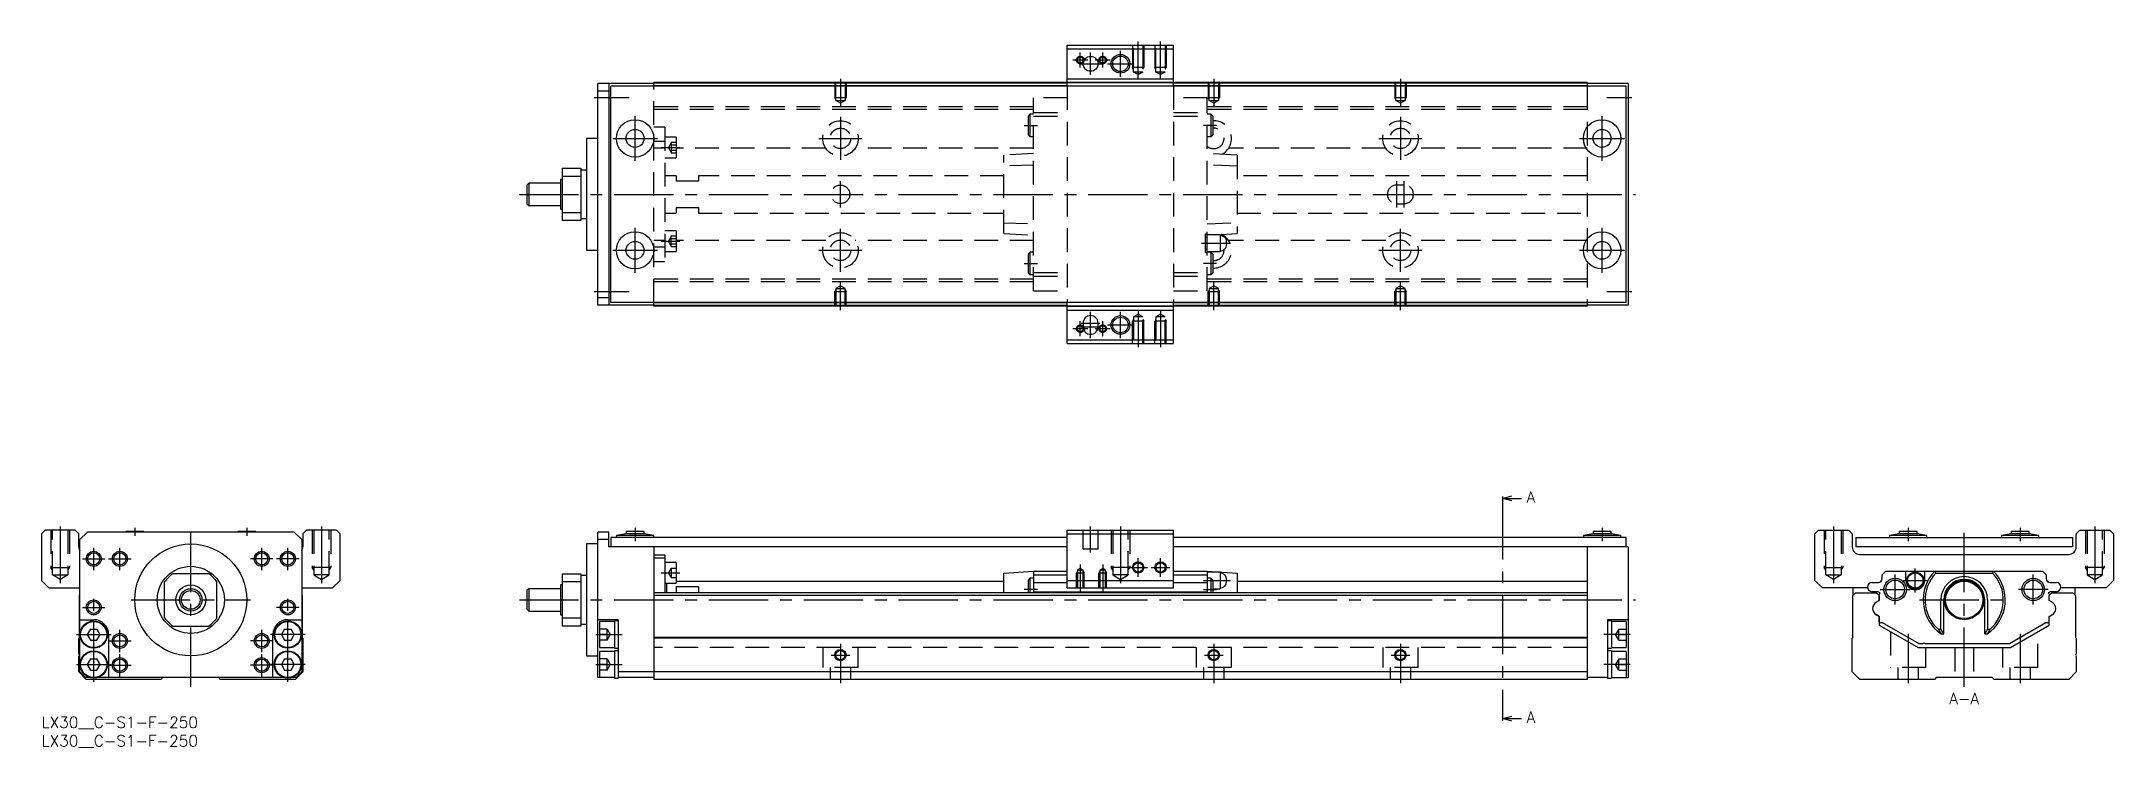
# Model space of a CAD drawing. Extents: x 0 to 555, y -8 to 181.
import ezdxf

# ---------------------------------------------------------------- set-up
doc = ezdxf.new("R2010")
doc.units = 0
doc.header["$LTSCALE"] = 0.5
doc.linetypes.add('CENTER', pattern=[50.8, 31.75, -6.35, 6.35, -6.35])
doc.linetypes.add('DASHED', pattern=[19.05, 12.7, -6.35])
for name, color, linetype in [('MSM_CENTER', 1, 'CENTER'), ('MSM_CONTINUOUS', 7, 'CONTINUOUS'), ('MSM_DASHED', 4, 'DASHED'), ('MSM_NARROW', 5, 'CONTINUOUS'), ('MSM_PART_NUMBER', 7, 'CONTINUOUS')]:
    doc.layers.add(name, color=color, linetype=linetype)
doc.styles.get("Standard").update_dxf_attribs({"font": 'txt.shx', "height": 3, "bigfont": 'bigfont.shx'})

# ---------------------------------------------------------------- blocks, each defined once
blk = doc.blocks.new('*U2')
at = {"layer": 'MSM_PART_NUMBER'}
blk.add_text('LX30__C-S1-F-250', height=3, dxfattribs=at).set_placement((0, -3))
blk = doc.blocks.new('*U3')
at = {"layer": 'MSM_PART_NUMBER'}
blk.add_text('LX30__C-S1-F-250', height=3, dxfattribs=at).set_placement((0, -8))

msp = doc.modelspace()

# ---------------------------------------------------------------- linework, layer by layer
at = {"layer": 'MSM_CENTER'}
for p, q in [((278.25, 174), (278.25, 178)), ((281, 172), (281, 178)), ((284.25, 174), (284.25, 178)), ((289, 171.5), (289, 178.5)), ((293.75, 171.09), (293.75, 181)), ((299.75, 171.09), (299.75, 181)), ((280.25, 176), (276.25, 176)), ((278, 175), (284, 175)), ((286.25, 176), (282.25, 176)), ((285.5, 175), (292.5, 175)), ((214, 171), (214, 163.49)), ((314, 171), (314, 163.49)), ((364, 171), (364, 163.49)), ((148, 166), (157.4, 166)), ((159, 149), (159, 161)), ((418, 149), (418, 161)), ((419.25, 166), (426, 166)), ((214, 160.75), (214, 149.25)), ((263.25, 158.5), (266.75, 158.5)), ((314.75, 158.5), (311.25, 158.5)), ((364, 160.75), (364, 149.25)), ((153, 155), (165, 155)), ((166, 152.55), (171, 152.55)), ((208.25, 155), (219.75, 155)), ((358.25, 155), (369.75, 155)), ((412, 155), (424, 155)), ((128, 140), (427, 140)), ((214, 136.5), (214, 143.5)), ((363, 136.5), (363, 143.5)), ((365, 136.5), (365, 143.5)), ((159, 119), (159, 131)), ((214, 119.25), (214, 130.75)), ((364, 119.25), (364, 130.75)), ((418, 119), (418, 131)), ((153, 125), (165, 125)), ((166, 127.44), (171, 127.44)), ((208.25, 125), (219.75, 125)), ((310.75, 126.9), (318.45, 126.9)), ((358.25, 125), (369.75, 125)), ((412, 125), (424, 125)), ((263.25, 121.5), (266.75, 121.5)), ((314.75, 121.5), (311.25, 121.5)), ((148, 114), (157.4, 114)), ((214, 109), (214, 116.51)), ((314, 109), (314, 116.51)), ((364, 109), (364, 116.51)), ((419.25, 114), (426, 114)), ((278.25, 102), (278.25, 106)), ((278.5, 105.5), (283.5, 105.5)), ((281, 101.5), (281, 108.5)), ((284.25, 102), (284.25, 106)), ((289, 101.5), (289, 108.5)), ((293.75, 108.91), (293.75, 99)), ((299.75, 108.91), (299.75, 99)), ((280.25, 104), (276.25, 104)), ((278.5, 104.5), (283.5, 104.5)), ((286.25, 104), (282.25, 104)), ((285.5, 105), (292.5, 105)), ((391.37, 58), (391.37, 0)), ((5, 51), (5, 35.81)), ((25, 50.6), (25, 48.5)), ((40, 8), (40, 51.5)), ((55, 50.6), (55, 48.5)), ((75, 51), (75, 35.81)), ((159, 50.6), (159, 47)), ((281, 44), (281, 51)), ((289, 51), (289, 35.81)), ((418, 50.6), (418, 47)), ((480, 51), (480, 35.81)), ((500, 50.6), (500, 47)), ((515, 8), (515, 51.5)), ((530, 50.6), (530, 47)), ((550, 51), (550, 35.81)), ((14, 39.3), (14, 45.3)), ((21, 39.3), (21, 45.3)), ((59, 39.3), (59, 45.3)), ((66, 39.3), (66, 45.3)), ((11, 42.3), (17, 42.3)), ((18, 42.3), (24, 42.3)), ((62, 42.3), (56, 42.3)), ((69, 42.3), (63, 42.3)), ((278.25, 40.76), (278.25, 33.5)), ((284.25, 40.76), (284.25, 33.5)), ((291.25, 40), (296.25, 40)), ((293.75, 37.5), (293.75, 42.5)), ((297.25, 40), (302.25, 40)), ((299.75, 37.5), (299.75, 42.5)), ((501.9, 33.25), (501.9, 39.75)), ((166, 38.55), (171, 38.55)), ((266.75, 34.1), (263.25, 34.1)), ((311.25, 36.5), (318.45, 36.5)), ((311.25, 34.1), (314.75, 34.1)), ((492.5, 34.1), (500.5, 34.1)), ((496.5, 30.1), (496.5, 38.1)), ((498.65, 36.5), (505.15, 36.5)), ((537.5, 34.1), (529.5, 34.1)), ((533.5, 30.1), (533.5, 38.1)), ((11, 29.3), (17, 29.3)), ((14, 9.35), (14, 32.3)), ((24, 31.3), (56, 31.3)), ((69, 29.3), (63, 29.3)), ((66, 9.35), (66, 32.3)), ((128, 31.3), (427, 31.3)), ((503, 31.3), (527, 31.3)), ((21, 17.3), (21, 23.3)), ((59, 17.3), (59, 23.3)), ((9.35, 22), (18.65, 22)), ((18, 20.3), (24, 20.3)), ((21, 10.8), (21, 16.8)), ((62, 20.3), (56, 20.3)), ((59, 10.8), (59, 16.8)), ((70.65, 22), (61.35, 22)), ((148.5, 22), (155.5, 22)), ((214, 19.5), (214, 9)), ((314, 19.5), (314, 9)), ((364, 19.5), (364, 9)), ((425.5, 22), (418.5, 22)), ((500, 22.18), (500, 9)), ((530, 22.18), (530, 9)), ((9.35, 14), (18.65, 14)), ((18, 13.8), (24, 13.8)), ((62, 13.8), (56, 13.8)), ((70.65, 14), (61.35, 14)), ((148.5, 14), (155.5, 14)), ((211.5, 16.5), (216.5, 16.5)), ((311.5, 16.5), (316.5, 16.5)), ((361.5, 16.5), (366.5, 16.5)), ((425.5, 14), (418.5, 14))]:
    msp.add_line(p, q, dxfattribs=at)
at = {"layer": 'MSM_CONTINUOUS'}
for p, q in [((274.75, 169), (274.75, 180)), ((274.75, 180), (303.25, 180)), ((274.75, 179), (303.25, 179)), ((303.25, 169), (303.25, 180)), ((164, 169.7), (149, 169.7)), ((149, 110.3), (149, 169.7)), ((152, 167.7), (149, 167.7)), ((152, 169.7), (152, 110.3)), ((152.5, 111), (152.5, 169)), ((424.5, 169), (152.5, 169)), ((414, 170), (164, 170)), ((164, 169), (164, 170)), ((274.75, 169.8), (164, 169.8)), ((274.75, 169.1), (164, 169.1)), ((274.75, 171), (303.25, 171)), ((274.75, 170), (303.25, 170)), ((414, 169.8), (303.25, 169.8)), ((414, 169.1), (303.25, 169.1)), ((414, 170), (414, 169)), ((425, 169.7), (414, 169.7)), ((424.5, 111), (424.5, 169)), ((425, 169.7), (425, 110.3)), ((146, 155), (146, 125)), ((149, 155), (146, 155)), ((139.5, 147), (144.5, 147)), ((139.5, 147), (139.5, 133)), ((144.5, 144.82), (139.5, 144.82)), ((144.5, 147), (144.5, 133)), ((146, 146.5), (144.5, 146.5)), ((130.5, 143), (130, 142.5)), ((130, 142.5), (130, 137.5)), ((130.5, 143), (130.5, 137)), ((139, 143), (130.5, 143)), ((139, 144), (139, 136)), ((139.5, 144), (139, 144)), ((130, 137.5), (130.5, 137)), ((130.5, 137), (139, 137)), ((139, 136), (139.5, 136)), ((139.5, 135.18), (144.5, 135.18)), ((144.5, 133.5), (146, 133.5)), ((144.5, 133), (139.5, 133)), ((146, 125), (149, 125)), ((152, 112.3), (149, 112.3)), ((164, 110.3), (149, 110.3)), ((424.5, 111), (152.5, 111)), ((164, 110), (164, 111)), ((274.75, 110.9), (164, 110.9)), ((274.75, 110.2), (164, 110.2)), ((414, 110), (164, 110)), ((274.75, 100), (274.75, 111)), ((274.75, 110), (303.25, 110)), ((274.75, 109), (303.25, 109)), ((279, 105.5), (279, 104.5)), ((283, 104.5), (283, 105.5)), ((303.25, 100), (303.25, 111)), ((414, 110.9), (303.25, 110.9)), ((414, 110.2), (303.25, 110.2)), ((414, 111), (414, 110)), ((425, 110.3), (414, 110.3)), ((274.75, 101), (303.25, 101)), ((274.75, 100), (303.25, 100)), ((391.37, 58.5), (393.87, 59.17)), ((391.37, 59), (391.37, 58)), ((393.87, 57.83), (391.37, 58.5)), ((391.37, 58.5), (396.38, 58.5)), ((1, 50), (0, 49)), ((9, 50), (1, 50)), ((10, 49), (9, 50)), ((71, 50), (70, 49)), ((79, 50), (71, 50)), ((80, 49), (79, 50)), ((274.75, 50), (303.25, 50)), ((274.75, 34.5), (274.75, 50)), ((303.25, 34.5), (303.25, 50)), ((475, 49), (476, 50)), ((476, 50), (484, 50)), ((484, 50), (485, 49)), ((545, 49), (546, 50)), ((546, 50), (554, 50)), ((554, 50), (555, 49)), ((0, 49), (0, 36.5)), ((10, 45.5), (10, 49)), ((12.3, 49.5), (10.3, 47.5)), ((10.3, 12), (10.3, 47.5)), ((67.7, 49.5), (12.3, 49.5)), ((22.6, 49.6), (22.6, 49.5)), ((27.4, 49.6), (22.6, 49.6)), ((27.4, 49.5), (27.4, 49.6)), ((52.6, 49.6), (52.6, 49.5)), ((57.4, 49.6), (52.6, 49.6)), ((57.4, 49.5), (57.4, 49.6)), ((69.7, 47.5), (67.7, 49.5)), ((69.7, 47.5), (69.7, 12)), ((70, 49), (70, 45.5)), ((80, 36.5), (80, 49)), ((149, 46.3), (146, 46.3)), ((146, 46.3), (146, 16.3)), ((149, 10.5), (149, 49.5)), ((152, 49.5), (149, 49.5)), ((152, 47.5), (149, 47.5)), ((152, 45.5), (152, 49.5)), ((274.75, 45.5), (152, 45.5)), ((152.5, 48), (152.5, 45.5)), ((274.75, 48), (152.5, 48)), ((156.6, 49), (154, 48.6)), ((154, 48.6), (154, 48)), ((164, 48.6), (154, 48.6)), ((156.6, 49.6), (156.6, 49)), ((161.4, 49.6), (156.6, 49.6)), ((161.4, 49), (156.6, 49)), ((161.4, 49), (161.4, 49.6)), ((164, 48.6), (161.4, 49)), ((164, 48), (164, 48.6)), ((164, 45.5), (164, 10)), ((274.75, 49), (303.25, 49)), ((424.5, 48), (303.25, 48)), ((425, 45.5), (303.25, 45.5)), ((415.6, 49), (413, 48.6)), ((413, 48.6), (413, 48)), ((423, 48.6), (413, 48.6)), ((414, 45.5), (414, 10)), ((415.6, 49.6), (415.6, 49)), ((420.4, 49.6), (415.6, 49.6)), ((420.4, 49), (415.6, 49)), ((420.4, 49), (420.4, 49.6)), ((423, 48.6), (420.4, 49)), ((423, 48), (423, 48.6)), ((424.5, 45.5), (424.5, 48)), ((425, 45.5), (425, 10.5)), ((475, 36.5), (475, 49)), ((485, 49), (485, 45.5)), ((486, 48), (544, 48)), ((486, 48), (486, 45.5)), ((544, 45.5), (486, 45.5)), ((497.6, 49), (495, 48.6)), ((505, 48.6), (495, 48.6)), ((495, 48.6), (495, 48)), ((502.4, 49.6), (497.6, 49.6)), ((497.6, 49.6), (497.6, 49)), ((502.4, 49), (497.6, 49)), ((502.4, 49), (502.4, 49.6)), ((505, 48.6), (502.4, 49)), ((505, 48), (505, 48.6)), ((527.6, 49), (525, 48.6)), ((535, 48.6), (525, 48.6)), ((525, 48.6), (525, 48)), ((532.4, 49.6), (527.6, 49.6)), ((527.6, 49.6), (527.6, 49)), ((532.4, 49), (527.6, 49)), ((532.4, 49), (532.4, 49.6)), ((535, 48.6), (532.4, 49)), ((535, 48), (535, 48.6)), ((544, 48), (544, 45.5)), ((545, 45.5), (545, 49)), ((555, 49), (555, 36.5)), ((167, 43.3), (164, 43.3)), ((167, 42.45), (164, 42.45)), ((167, 43.3), (167, 33.2)), ((170, 41.3), (167, 41.3)), ((170, 41.3), (170, 35.8)), ((257.75, 38.5), (265.75, 39)), ((265.75, 39), (274.75, 39)), ((265.75, 39), (265.75, 33.2)), ((303.25, 39), (312.25, 39)), ((312.25, 39), (320.25, 38.5)), ((312.25, 39), (312.25, 33.2)), ((487, 43.5), (543, 43.5)), ((493.05, 38), (494.05, 39)), ((494.05, 39), (535.95, 39)), ((499.4, 36.5), (499.4, 39)), ((504.4, 39), (504.4, 36.5)), ((507.14, 39), (507.4, 38.5)), ((522.6, 38.5), (522.86, 39)), ((535.95, 39), (536.95, 38)), ((0, 36.5), (2, 34.5)), ((2, 34.5), (10.3, 34.5)), ((33, 26.48), (33, 36.12)), ((44.82, 38.3), (35.18, 38.3)), ((47, 26.48), (47, 36.12)), ((69.7, 34.5), (78, 34.5)), ((78, 34.5), (80, 36.5)), ((130.5, 34.3), (130, 33.8)), ((130, 33.8), (130, 28.8)), ((139, 34.3), (130.5, 34.3)), ((130.5, 34.3), (130.5, 28.3)), ((139.5, 35.3), (139, 35.3)), ((139, 35.3), (139, 27.3)), ((139.5, 38.3), (144.5, 38.3)), ((139.5, 38.3), (139.5, 24.3)), ((144.5, 36.12), (139.5, 36.12)), ((144.5, 38.3), (144.5, 24.3)), ((146, 37.8), (144.5, 37.8)), ((167, 35.8), (170, 35.8)), ((167.5, 33.2), (167.5, 35.8)), ((170, 36.3), (257.75, 36.3)), ((170, 34.87), (176, 34.87)), ((170, 34.87), (170, 33.2)), ((176, 34.87), (176, 33.2)), ((257.75, 33.2), (257.75, 38.5)), ((264.75, 37.1), (264.25, 36.6)), ((264.25, 36.6), (264.25, 33.2)), ((265.75, 37.1), (264.75, 37.1)), ((264.75, 37.1), (264.75, 33.2)), ((265.75, 38), (274.75, 38)), ((265.75, 36), (274.75, 36)), ((265.75, 33.5), (312.25, 33.5)), ((274.75, 36.5), (303.25, 36.5)), ((274.75, 34.5), (303.25, 34.5)), ((303.25, 38), (312.25, 38)), ((303.25, 36), (312.25, 36)), ((315.7, 38.75), (312.25, 38.75)), ((313.25, 37.1), (312.25, 37.1)), ((313.75, 36.6), (313.25, 37.1)), ((313.25, 37.1), (313.25, 33.2)), ((313.75, 36.6), (313.75, 33.2)), ((313.75, 34.25), (315.7, 34.25)), ((315.7, 38.75), (315.7, 34.25)), ((317.45, 36.8), (317.45, 36.2)), ((320.25, 38.5), (320.25, 33.2)), ((320.25, 36.3), (414, 36.3)), ((477, 34.5), (475, 36.5)), ((489.13, 34.5), (477, 34.5)), ((485.3, 32.6), (485.3, 34.5)), ((490.35, 36), (492.05, 36)), ((491.75, 33.5), (490.35, 33.5)), ((493.05, 37), (493.05, 38)), ((507.4, 38.5), (522.6, 38.5)), ((536.95, 38), (536.95, 37)), ((537.95, 36), (539.65, 36)), ((539.65, 33.5), (538.25, 33.5)), ((553, 34.5), (540.87, 34.5)), ((544.7, 32.6), (544.7, 34.5)), ((555, 36.5), (553, 34.5)), ((10.2, 32.5), (10.3, 32.6)), ((10.2, 21.2), (10.2, 32.5)), ((69.7, 32.6), (69.8, 32.5)), ((69.8, 32.5), (69.8, 21.2)), ((130, 28.8), (130.5, 28.3)), ((130.5, 28.3), (139, 28.3)), ((414, 33.2), (164, 33.2)), ((414, 32.5), (164, 32.5)), ((485.2, 32.5), (485.9, 33.2)), ((485.2, 21.2), (485.2, 32.5)), ((485.9, 33.2), (491.55, 33.2)), ((492.25, 31.15), (491.5, 30.72)), ((491.55, 33.2), (492.25, 32.5)), ((491.6, 30.78), (492.25, 31.15)), ((492.2, 32.55), (492.2, 32.7)), ((492.25, 32.5), (492.2, 32.55)), ((492.25, 31.15), (492.25, 32.5)), ((492.25, 32.5), (492.25, 31.15)), ((508.74, 23.45), (508.74, 31.3)), ((509.5, 22.2), (509.5, 31.3)), ((520.5, 22.2), (520.5, 31.3)), ((521.26, 31.3), (521.26, 23.45)), ((537.75, 32.5), (538.45, 33.2)), ((537.75, 31.15), (537.75, 32.5)), ((538.4, 30.78), (537.75, 31.15)), ((537.8, 32.7), (537.8, 32.55)), ((538.4, 30.78), (538.49, 30.73)), ((538.45, 33.2), (544.1, 33.2)), ((544.1, 33.2), (544.8, 32.5)), ((544.8, 32.5), (544.8, 21.2)), ((10.3, 26), (14, 26)), ((13.13, 23.5), (12.27, 22)), ((13.13, 23.5), (14.87, 23.5)), ((15.73, 22), (14.87, 23.5)), ((35.18, 24.3), (44.82, 24.3)), ((65.13, 23.5), (64.27, 22)), ((65.13, 23.5), (66.87, 23.5)), ((66, 26), (69.7, 26)), ((67.73, 22), (66.87, 23.5)), ((139, 27.3), (139.5, 27.3)), ((139.5, 26.48), (144.5, 26.48)), ((144.5, 24.3), (139.5, 24.3)), ((144.5, 24.8), (146, 24.8)), ((154.5, 26), (149, 26)), ((153.5, 25.5), (149.5, 25.5)), ((149.5, 25.5), (149.5, 18.5)), ((154.5, 25.65), (153.5, 25.65)), ((153.5, 25.65), (153.5, 18.35)), ((154.5, 26), (154.5, 10.35)), ((425, 26), (419.5, 26)), ((419.5, 26), (419.5, 10.35)), ((420.5, 25.65), (419.5, 25.65)), ((420.5, 25.65), (420.5, 18.35)), ((424.5, 25.5), (420.5, 25.5)), ((424.5, 25.5), (424.5, 18.5)), ((492.25, 26.85), (491.5, 27.28)), ((491.6, 27.22), (492.25, 26.85)), ((492.25, 25.45), (492.25, 26.85)), ((492.25, 26.85), (492.25, 24.5)), ((492.25, 24.5), (502.64, 18.5)), ((493.1, 25.16), (492.7, 25.16)), ((502.91, 19.5), (493.1, 25.16)), ((508.07, 23.45), (508.74, 23.45)), ((509.5, 22.2), (508.74, 23.45)), ((521.26, 23.45), (520.5, 22.2)), ((521.26, 23.45), (521.93, 23.45)), ((536.9, 25.16), (527.09, 19.5)), ((527.36, 18.5), (537.75, 24.5)), ((537.3, 25.16), (536.9, 25.16)), ((537.75, 26.85), (538.5, 27.28)), ((537.75, 24.5), (537.75, 26.85)), ((10, 21), (10.2, 21.2)), ((10, 16.9), (10, 21)), ((12.27, 22), (13.13, 20.5)), ((13.13, 20.5), (14.87, 20.5)), ((14.87, 20.5), (15.73, 22)), ((18, 22), (18, 10.5)), ((62, 10.5), (62, 22)), ((64.27, 22), (65.13, 20.5)), ((65.13, 20.5), (66.87, 20.5)), ((66.87, 20.5), (67.73, 22)), ((69.8, 21.2), (70, 21)), ((70, 21), (70, 12)), ((149.5, 18.5), (153.5, 18.5)), ((153.5, 17.5), (149.5, 17.5)), ((149.5, 17.5), (149.5, 10.5)), ((153.5, 18.35), (154.5, 18.35)), ((154.5, 17.65), (153.5, 17.65)), ((153.5, 17.65), (153.5, 10.35)), ((414, 21.2), (164, 21.2)), ((414, 21), (164, 21)), ((419.5, 18.35), (420.5, 18.35)), ((420.5, 17.65), (419.5, 17.65)), ((420.5, 18.5), (424.5, 18.5)), ((420.5, 17.65), (420.5, 10.35)), ((424.5, 17.5), (420.5, 17.5)), ((424.5, 17.5), (424.5, 10.5)), ((485, 21), (485.2, 21.2)), ((485, 12), (485, 21)), ((502.64, 18.5), (527.36, 18.5)), ((503.85, 19.5), (502.91, 19.5)), ((527.09, 19.5), (504.65, 19.5)), ((508.82, 22.2), (509.5, 22.2)), ((520.5, 22.2), (521.18, 22.2)), ((544.8, 21.2), (545, 21)), ((545, 21), (545, 16.9)), ((10, 12), (10, 16.1)), ((12, 10), (10, 12)), ((11.8, 10.5), (10.3, 12)), ((13.13, 15.5), (12.27, 14)), ((12.27, 14), (13.13, 12.5)), ((13.13, 15.5), (14.87, 15.5)), ((13.13, 12.5), (14.87, 12.5)), ((15.73, 14), (14.87, 15.5)), ((14.87, 12.5), (15.73, 14)), ((65.13, 15.5), (64.27, 14)), ((64.27, 14), (65.13, 12.5)), ((65.13, 15.5), (66.87, 15.5)), ((65.13, 12.5), (66.87, 12.5)), ((67.73, 14), (66.87, 15.5)), ((66.87, 12.5), (67.73, 14)), ((70, 12), (68, 10)), ((69.7, 12), (68.2, 10.5)), ((146, 16.3), (149, 16.3)), ((414, 12), (154.5, 12)), ((487, 10), (485, 12)), ((545, 12), (543, 10)), ((545, 16.1), (545, 12)), ((12.96, 10.5), (11.8, 10.5)), ((32, 10), (12, 10)), ((64.96, 10.5), (15.04, 10.5)), ((32.5, 10.5), (32, 10)), ((48, 10), (47.5, 10.5)), ((68, 10), (48, 10)), ((68.2, 10.5), (67.04, 10.5)), ((153.5, 10.5), (149, 10.5)), ((153.5, 10.35), (154.5, 10.35)), ((164, 10.5), (154.5, 10.5)), ((414, 10), (164, 10)), ((419.5, 10.5), (414, 10.5)), ((419.5, 10.35), (420.5, 10.35)), ((420.5, 10.5), (425, 10.5)), ((507, 10), (487, 10)), ((507.5, 10.5), (507, 10)), ((522.5, 10.5), (507.5, 10.5)), ((523, 10), (522.5, 10.5)), ((543, 10), (523, 10)), ((391.37, -0.5), (393.87, 0.17)), ((391.37, 0), (391.37, -1)), ((393.87, -1.17), (391.37, -0.5)), ((391.37, -0.5), (396.38, -0.5))]:
    msp.add_line(p, q, dxfattribs=at)
for centre, radius in [((281, 175), 2), ((289, 175), 2.07), ((159, 155), 5), ((159, 155), 2.4), ((418, 155), 5), ((418, 155), 2.4), ((159, 125), 5), ((418, 125), 5), ((159, 125), 2.4), ((418, 125), 2.4), ((289, 105), 2.07), ((40, 31.3), 15), ((14, 42.3), 1.62), ((21, 42.3), 1.62), ((40, 31.3), 9), ((59, 42.3), 1.62), ((66, 42.3), 1.62), ((293.75, 40), 1.23), ((299.75, 40), 1.23), ((40, 31.3), 4), ((40, 31.3), 3), ((40, 31.3), 2.5), ((496.5, 34.1), 3), ((496.5, 34.1), 2.5), ((501.9, 36.5), 2.25), ((501.9, 36.5), 2.05), ((515, 31.3), 5.3), ((515, 31.3), 5), ((533.5, 34.1), 3), ((533.5, 34.1), 2.5), ((14, 29.3), 1.62), ((66, 29.3), 1.62), ((14, 22), 3.65), ((14, 22), 3.5), ((66, 22), 3.65), ((66, 22), 3.5), ((14, 14), 3.65), ((14, 14), 3.5), ((21, 20.3), 1.62), ((59, 20.3), 1.62), ((66, 14), 3.65), ((66, 14), 3.5), ((214, 16.5), 1.23), ((314, 16.5), 1.23), ((364, 16.5), 1.23), ((21, 13.8), 1.62), ((59, 13.8), 1.62)]:
    msp.add_circle(centre, radius, dxfattribs=at)
for centre, radius, start, end in [((281, 105.5), 2, 0, 180), ((281, 104.5), 2, 180, 0), ((12, 45.5), 2, 180, 211.7883), ((68, 45.5), 2, 328.2117, 0), ((487, 45.5), 2, 180, 270), ((543, 45.5), 2, 270, 0), ((515, 31.3), 11, 135.573, 235.8196), ((515, 31.3), 11, 304.1804, 44.427), ((40, 31.3), 8.5, 124.5603, 145.4397), ((40, 31.3), 8.5, 34.5603, 55.4397), ((315.7, 36.8), 1.75, 0, 90), ((315.7, 36.2), 1.75, 270, 0), ((490.35, 34.75), 1.25, 90, 270), ((491.75, 32.5), 1, 41.234, 90), ((492.05, 37), 1, 270, 0), ((501.9, 36.5), 2.5, 180, 0), ((515, 31.3), 10.47, 136.5713, 228.5552), ((515, 31.3), 6.26, 0, 180), ((515, 31.3), 5.5, 0, 180), ((515, 31.3), 10.47, 311.4448, 43.4287), ((537.95, 37), 1, 180, 270), ((538.25, 32.5), 1, 90, 138.766), ((539.65, 34.75), 1.25, 270, 90), ((492.65, 28.85), 2.2, 121.4553, 176.019), ((492.65, 29.15), 2.2, 183.981, 238.5447), ((492.65, 29.15), 2.2, 183.981, 241.4552), ((492.65, 28.85), 2.2, 121.3887, 134.5331), ((492.7, 32.7), 0.5, 113.3254, 180), ((537.3, 32.7), 0.5, 0, 66.6746), ((537.35, 28.85), 2.2, 3.981, 61.4552), ((537.35, 29.15), 2.2, 301.4553, 356.019), ((14, 22), 4, 0, 90), ((40, 31.3), 8.5, 214.5603, 235.4397), ((40, 31.3), 8.5, 304.5603, 325.4397), ((66, 22), 4, 90, 180), ((492.7, 25.66), 0.5, 205.8419, 270), ((516, 27.35), 8.83, 206.1475, 215.6253), ((514, 27.35), 8.84, 324.3755, 333.8517), ((537.3, 25.66), 0.5, 270, 334.1581), ((9.7, 16.5), 0.5, 306.8699, 53.1301), ((504.25, 19.2), 0.5, 36.8699, 143.1301), ((545.3, 16.5), 0.5, 126.8699, 233.1301), ((12.3, 12.5), 2, 216.8699, 233.1301), ((67.7, 12.5), 2, 306.8699, 323.1301)]:
    msp.add_arc(centre, radius, start, end, dxfattribs=at)
at = {"layer": 'MSM_DASHED'}
for p, q in [((292.25, 180), (292.25, 174)), ((292.52, 172.8), (292.52, 180)), ((294.98, 180), (294.98, 172.8)), ((295.25, 180), (295.25, 174)), ((298.25, 180), (298.25, 174)), ((298.52, 172.8), (298.52, 180)), ((300.98, 180), (300.98, 172.8)), ((301.25, 180), (301.25, 174)), ((295.25, 174), (292.25, 174)), ((292.52, 173.53), (292.25, 174)), ((294.98, 172.8), (292.52, 172.8)), ((293.75, 172.09), (292.52, 172.8)), ((294.98, 172.8), (293.75, 172.09)), ((294.98, 173.53), (295.25, 174)), ((301.25, 174), (298.25, 174)), ((298.52, 173.53), (298.25, 174)), ((300.98, 172.8), (298.52, 172.8)), ((299.75, 172.09), (298.52, 172.8)), ((300.98, 172.8), (299.75, 172.09)), ((300.98, 173.53), (301.25, 174)), ((164, 111), (164, 169)), ((212.5, 170), (212.5, 166)), ((212.77, 165.2), (212.77, 170)), ((215.23, 170), (215.23, 165.2)), ((215.5, 170), (215.5, 166)), ((274.75, 169), (274.75, 111)), ((303.25, 169), (303.25, 111)), ((312.5, 170), (312.5, 166)), ((312.77, 165.2), (312.77, 170)), ((315.23, 170), (315.23, 165.2)), ((315.5, 170), (315.5, 166)), ((362.5, 170), (362.5, 166)), ((362.77, 165.2), (362.77, 170)), ((365.23, 170), (365.23, 165.2)), ((365.5, 170), (365.5, 166)), ((414, 169), (414, 111)), ((265.75, 163.45), (164, 163.45)), ((265.75, 162.75), (164, 162.75)), ((212.77, 165.53), (212.5, 166)), ((212.5, 166), (215.5, 166)), ((212.77, 165.2), (215.23, 165.2)), ((214, 164.49), (212.77, 165.2)), ((215.23, 165.2), (214, 164.49)), ((215.23, 165.53), (215.5, 166)), ((264.75, 161.5), (264.25, 161)), ((264.25, 161), (264.25, 156)), ((264.75, 161.5), (264.75, 155.5)), ((265.75, 161.5), (264.75, 161.5)), ((274.75, 165.9), (265.75, 165.9)), ((265.75, 114.1), (265.75, 165.9)), ((265.75, 161.95), (274.75, 161.95)), ((265.75, 160.95), (274.75, 160.95)), ((312.25, 165.9), (303.25, 165.9)), ((303.25, 161.95), (312.25, 161.95)), ((303.25, 160.95), (312.25, 160.95)), ((312.25, 114.1), (312.25, 165.9)), ((414, 163.45), (312.25, 163.45)), ((414, 162.75), (312.25, 162.75)), ((313.25, 161.5), (312.25, 161.5)), ((312.5, 166), (315.5, 166)), ((312.77, 165.53), (312.5, 166)), ((312.77, 165.53), (312.75, 165.57)), ((312.77, 165.2), (315.23, 165.2)), ((314, 164.49), (312.77, 165.2)), ((313.25, 161.5), (313.25, 155.5)), ((313.75, 161), (313.25, 161.5)), ((313.75, 161), (313.75, 156)), ((315.23, 165.2), (314, 164.49)), ((315.23, 165.53), (315.5, 166)), ((362.77, 165.53), (362.5, 166)), ((362.5, 166), (365.5, 166)), ((362.77, 165.2), (365.23, 165.2)), ((364, 164.49), (362.77, 165.2)), ((365.23, 165.2), (364, 164.49)), ((365.23, 165.53), (365.5, 166)), ((167, 158), (164, 158)), ((167, 158), (167, 122)), ((264.25, 156), (264.75, 155.5)), ((264.75, 155.5), (265.75, 155.5)), ((312.25, 155.5), (313.25, 155.5)), ((313.25, 155.5), (313.75, 156)), ((167, 154.13), (164, 154.13)), ((167, 152.38), (164, 152.38)), ((170, 155.3), (167, 155.3)), ((168.7, 153.8), (167.98, 152.55)), ((168.7, 151.3), (167.98, 152.55)), ((168.7, 154), (170, 154)), ((168.7, 154), (168.7, 151.11)), ((168.7, 153.28), (170, 153.28)), ((168.7, 151.83), (170, 151.83)), ((168.7, 151.11), (170, 151.11)), ((170, 155.3), (170, 149.8)), ((210.05, 152.36), (170, 152.36)), ((265.75, 152.36), (217.95, 152.36)), ((265.75, 151), (257.75, 150.47)), ((257.75, 129.53), (257.75, 150.47)), ((320.25, 150.47), (312.25, 151)), ((360.05, 152.36), (317.95, 152.36)), ((320.25, 150.47), (320.25, 129.53)), ((414, 152.36), (367.95, 152.36)), ((167, 149.8), (170, 149.8)), ((170, 145), (167, 145)), ((170, 145), (170, 143.5)), ((176, 145), (176, 143.5)), ((257.75, 145), (176, 145)), ((265.75, 147.86), (257.75, 147.6)), ((320.25, 147.6), (312.25, 147.86)), ((414, 145), (320.25, 145)), ((176, 143.5), (170, 143.5)), ((365, 142.5), (363, 142.5)), ((167, 135), (170, 135)), ((170, 136.5), (176, 136.5)), ((170, 136.5), (170, 135)), ((176, 136.5), (176, 135)), ((176, 135), (257.75, 135)), ((320.25, 135), (414, 135)), ((363, 137.5), (365, 137.5)), ((170, 130.19), (167, 130.19)), ((168.7, 128.69), (167.98, 127.44)), ((168.7, 128.89), (170, 128.89)), ((168.7, 126), (168.7, 128.89)), ((168.7, 128.17), (170, 128.17)), ((170, 130.19), (170, 124.69)), ((257.75, 132.4), (265.75, 132.14)), ((257.75, 129.53), (265.75, 129)), ((311.75, 129.4), (312.25, 129.4)), ((311.75, 124.4), (311.75, 129.4)), ((312.25, 128.4), (311.75, 128.4)), ((312.25, 132.14), (320.25, 132.4)), ((315.7, 129.15), (312.25, 129.15)), ((314.51, 129.15), (320.25, 129.53)), ((315.7, 129.15), (315.7, 124.65)), ((167, 127.62), (164, 127.62)), ((167, 125.87), (164, 125.87)), ((167, 124.69), (170, 124.69)), ((168.7, 126.19), (167.98, 127.44)), ((168.7, 126.72), (170, 126.72)), ((168.7, 126), (170, 126)), ((210.05, 127.64), (170, 127.64)), ((265.75, 127.64), (217.95, 127.64)), ((264.75, 124.5), (264.25, 124)), ((264.25, 124), (264.25, 119)), ((264.75, 124.5), (264.75, 118.5)), ((265.75, 124.5), (264.75, 124.5)), ((311.75, 125.4), (312.25, 125.4)), ((311.75, 124.4), (312.25, 124.4)), ((312.25, 124.65), (315.7, 124.65)), ((313.25, 124.5), (312.25, 124.5)), ((313.75, 124), (313.25, 124.5)), ((313.25, 124.5), (313.25, 118.5)), ((313.75, 124), (313.75, 119)), ((317.45, 127.2), (317.45, 126.6)), ((360.05, 127.64), (317.95, 127.64)), ((414, 127.64), (367.95, 127.64)), ((164, 122), (167, 122)), ((265.75, 117.25), (164, 117.25)), ((264.25, 119), (264.75, 118.5)), ((264.75, 118.5), (265.75, 118.5)), ((265.75, 119.05), (274.75, 119.05)), ((265.75, 118.05), (274.75, 118.05)), ((303.25, 119.05), (312.25, 119.05)), ((303.25, 118.05), (312.25, 118.05)), ((312.25, 118.5), (313.25, 118.5)), ((414, 117.25), (312.25, 117.25)), ((313.25, 118.5), (313.75, 119)), ((265.75, 116.55), (164, 116.55)), ((212.77, 114.47), (212.5, 114)), ((212.5, 110), (212.5, 114)), ((212.5, 114), (215.5, 114)), ((214, 115.51), (212.77, 114.8)), ((212.77, 114.8), (212.77, 110)), ((212.77, 114.8), (215.23, 114.8)), ((215.23, 114.8), (214, 115.51)), ((215.23, 110), (215.23, 114.8)), ((215.23, 114.47), (215.5, 114)), ((215.5, 110), (215.5, 114)), ((265.75, 114.1), (274.75, 114.1)), ((303.25, 114.1), (312.25, 114.1)), ((414, 116.55), (312.25, 116.55)), ((312.56, 114.1), (312.5, 114)), ((312.5, 110), (312.5, 114)), ((312.5, 114), (315.5, 114)), ((312.77, 114.47), (312.75, 114.43)), ((314, 115.51), (312.77, 114.8)), ((312.77, 114.8), (312.77, 110)), ((312.77, 114.8), (315.23, 114.8)), ((315.23, 114.8), (314, 115.51)), ((315.23, 110), (315.23, 114.8)), ((315.23, 114.47), (315.5, 114)), ((315.5, 110), (315.5, 114)), ((362.77, 114.47), (362.5, 114)), ((362.5, 110), (362.5, 114)), ((362.5, 114), (365.5, 114)), ((364, 115.51), (362.77, 114.8)), ((362.77, 114.8), (362.77, 110)), ((362.77, 114.8), (365.23, 114.8)), ((365.23, 114.8), (364, 115.51)), ((365.23, 110), (365.23, 114.8)), ((365.23, 114.47), (365.5, 114)), ((365.5, 110), (365.5, 114)), ((292.52, 106.47), (292.25, 106)), ((295.25, 106), (292.25, 106)), ((292.25, 100), (292.25, 106)), ((293.75, 107.91), (292.52, 107.2)), ((292.52, 107.2), (292.52, 100)), ((294.98, 107.2), (292.52, 107.2)), ((294.98, 107.2), (293.75, 107.91)), ((294.98, 100), (294.98, 107.2)), ((294.98, 106.47), (295.25, 106)), ((295.25, 100), (295.25, 106)), ((298.52, 106.47), (298.25, 106)), ((301.25, 106), (298.25, 106)), ((298.25, 100), (298.25, 106)), ((299.75, 107.91), (298.52, 107.2)), ((298.52, 107.2), (298.52, 100)), ((300.98, 107.2), (298.52, 107.2)), ((300.98, 107.2), (299.75, 107.91)), ((300.98, 100), (300.98, 107.2)), ((300.98, 106.47), (301.25, 106)), ((301.25, 100), (301.25, 106)), ((2.5, 50), (2.5, 40)), ((2.93, 38), (2.93, 50)), ((7.07, 50), (7.07, 38)), ((7.5, 50), (7.5, 40)), ((72.5, 50), (72.5, 40)), ((72.93, 50), (72.93, 38)), ((77.07, 38), (77.07, 50)), ((77.5, 50), (77.5, 40)), ((279, 45), (279, 50)), ((283, 45), (283, 50)), ((286.5, 50), (286.5, 40)), ((286.93, 50), (286.93, 38)), ((291.07, 38), (291.07, 50)), ((291.5, 50), (291.5, 40)), ((477.5, 50), (477.5, 40)), ((477.93, 38), (477.93, 50)), ((482.07, 50), (482.07, 38)), ((482.5, 50), (482.5, 40)), ((547.5, 50), (547.5, 40)), ((547.93, 50), (547.93, 38)), ((552.07, 38), (552.07, 50)), ((552.5, 50), (552.5, 40)), ((279, 45), (283, 45)), ((2.5, 40), (7.5, 40)), ((2.93, 39.25), (2.5, 40)), ((7.07, 39.25), (7.5, 40)), ((77.5, 40), (72.5, 40)), ((72.93, 39.25), (72.5, 40)), ((77.07, 39.25), (77.5, 40)), ((168.7, 39.8), (167.98, 38.55)), ((168.7, 39.8), (170, 39.8)), ((168.7, 39.8), (168.7, 37.3)), ((277.47, 38.87), (277.25, 38.5)), ((278.25, 39.76), (277.47, 39.31)), ((279.03, 39.31), (277.47, 39.31)), ((277.47, 39.31), (277.47, 34.5)), ((279.03, 39.31), (278.25, 39.76)), ((279.03, 34.5), (279.03, 39.31)), ((279.03, 38.87), (279.25, 38.5)), ((283.47, 38.87), (283.25, 38.5)), ((284.25, 39.76), (283.47, 39.31)), ((285.03, 39.31), (283.47, 39.31)), ((283.47, 39.31), (283.47, 34.5)), ((285.03, 39.31), (284.25, 39.76)), ((285.03, 34.5), (285.03, 39.31)), ((285.03, 38.87), (285.25, 38.5)), ((291.5, 40), (286.5, 40)), ((286.93, 39.25), (286.5, 40)), ((291.07, 39.25), (291.5, 40)), ((477.5, 40), (482.5, 40)), ((477.93, 39.25), (477.5, 40)), ((482.07, 39.25), (482.5, 40)), ((552.5, 40), (547.5, 40)), ((547.93, 39.25), (547.5, 40)), ((552.07, 39.25), (552.5, 40)), ((5, 36.81), (2.93, 38)), ((2.93, 38), (7.07, 38)), ((7.07, 38), (5, 36.81)), ((72.93, 38), (75, 36.81)), ((77.07, 38), (72.93, 38)), ((75, 36.81), (77.07, 38)), ((168.7, 37.3), (167.98, 38.55)), ((168.7, 38.55), (170, 38.55)), ((168.7, 37.3), (170, 37.3)), ((279.25, 38.5), (277.25, 38.5)), ((277.25, 34.5), (277.25, 38.5)), ((279.25, 34.5), (279.25, 38.5)), ((285.25, 38.5), (283.25, 38.5)), ((283.25, 34.5), (283.25, 38.5)), ((285.25, 34.5), (285.25, 38.5)), ((291.07, 38), (286.93, 38)), ((286.93, 38), (289, 36.81)), ((289, 36.81), (291.07, 38)), ((480, 36.81), (477.93, 38)), ((477.93, 38), (482.07, 38)), ((482.07, 38), (480, 36.81)), ((547.93, 38), (550, 36.81)), ((552.07, 38), (547.93, 38)), ((550, 36.81), (552.07, 38)), ((151.5, 23.5), (149.5, 23.5)), ((151.5, 20.5), (151.5, 23.5)), ((151.5, 23.5), (152.37, 22)), ((422.5, 23.5), (421.63, 22)), ((422.5, 20.5), (422.5, 23.5)), ((422.5, 23.5), (424.5, 23.5)), ((495.25, 22.77), (495.25, 13.2)), ((534.75, 13.2), (534.75, 22.77)), ((151.5, 22), (149.5, 22)), ((151.5, 20.5), (149.5, 20.5)), ((151.5, 20.5), (152.37, 22)), ((414, 18.5), (164, 18.5)), ((209.25, 18.5), (209.25, 13.2)), ((218.75, 13.2), (218.75, 18.5)), ((309.25, 18.5), (309.25, 13.2)), ((318.75, 13.2), (318.75, 18.5)), ((359.25, 18.5), (359.25, 13.2)), ((368.75, 13.2), (368.75, 18.5)), ((422.5, 20.5), (421.63, 22)), ((422.5, 22), (424.5, 22)), ((422.5, 20.5), (424.5, 20.5)), ((504.75, 13.2), (504.75, 18.5)), ((512.5, 18.5), (512.5, 10.5)), ((517.5, 18.5), (517.5, 10.5)), ((525.25, 18.5), (525.25, 13.2)), ((151.5, 15.5), (149.5, 15.5)), ((151.5, 14), (149.5, 14)), ((151.5, 12.5), (149.5, 12.5)), ((151.5, 12.5), (151.5, 15.5)), ((151.5, 15.5), (152.37, 14)), ((151.5, 12.5), (152.37, 14)), ((218.75, 13.2), (209.25, 13.2)), ((211.25, 13.2), (211.25, 10)), ((216.75, 10), (216.75, 13.2)), ((318.75, 13.2), (309.25, 13.2)), ((311.25, 13.2), (311.25, 10)), ((316.75, 10), (316.75, 13.2)), ((368.75, 13.2), (359.25, 13.2)), ((361.25, 13.2), (361.25, 10)), ((366.75, 10), (366.75, 13.2)), ((422.5, 15.5), (421.63, 14)), ((422.5, 12.5), (421.63, 14)), ((422.5, 12.5), (422.5, 15.5)), ((422.5, 15.5), (424.5, 15.5)), ((422.5, 14), (424.5, 14)), ((422.5, 12.5), (424.5, 12.5)), ((504.75, 13.2), (495.25, 13.2)), ((497.25, 13.2), (497.25, 10)), ((502.75, 10), (502.75, 13.2)), ((534.75, 13.2), (525.25, 13.2)), ((527.25, 13.2), (527.25, 10)), ((532.75, 10), (532.75, 13.2))]:
    msp.add_line(p, q, dxfattribs=at)
for centre, radius in [((278.25, 176), 1), ((278.25, 176), 0.784), ((284.25, 176), 1), ((284.25, 176), 0.784), ((214, 155), 4.75), ((214, 155), 2.75), ((364, 155), 4.75), ((364, 155), 2.75), ((214, 140), 2.5), ((214, 125), 4.75), ((214, 125), 2.75), ((364, 125), 4.75), ((364, 125), 2.75), ((278.25, 104), 1), ((278.25, 104), 0.784), ((284.25, 104), 1), ((284.25, 104), 0.784)]:
    msp.add_circle(centre, radius, dxfattribs=at)
for centre, radius, start, end in [((314, 155), 2.75, 230.4788, 95.2159), ((314, 155), 4.75, 296.3549, 93.017), ((363, 140), 2.5, 90, 270), ((365, 140), 2.5, 270, 90), ((314, 125), 4.75, 266.983, 63.6451), ((315.7, 127.2), 1.75, 0, 90), ((314, 125), 2.75, 264.7841, 4.0629), ((315.7, 126.6), 1.75, 270, 0)]:
    msp.add_arc(centre, radius, start, end, dxfattribs=at)
at = {"layer": 'MSM_NARROW'}
for centre, radius in [((289, 175), 2.5), ((289, 105), 2.5), ((14, 42.3), 2), ((21, 42.3), 2), ((59, 42.3), 2), ((66, 42.3), 2), ((293.75, 40), 1.5), ((299.75, 40), 1.5), ((14, 29.3), 2), ((66, 29.3), 2), ((21, 20.3), 2), ((59, 20.3), 2), ((214, 16.5), 1.5), ((314, 16.5), 1.5), ((364, 16.5), 1.5), ((21, 13.8), 2), ((59, 13.8), 2)]:
    msp.add_circle(centre, radius, dxfattribs=at)

# ---------------------------------------------------------------- block references
at = {"layer": 'MSM_CONTINUOUS'}
for name in ['*U2', '*U3']:
    msp.add_blockref(name, (0, 0), dxfattribs=at)

# ---------------------------------------------------------------- texts
at = {"layer": 'MSM_PART_NUMBER'}
for s, p in [('A', (397.79, 57.37)), ('A-A', (511.01, 3.36)), ('A', (397.79, -1.63))]:
    msp.add_text(s, height=3, dxfattribs=at).set_placement(p)

doc.saveas('drawing.dxf')
